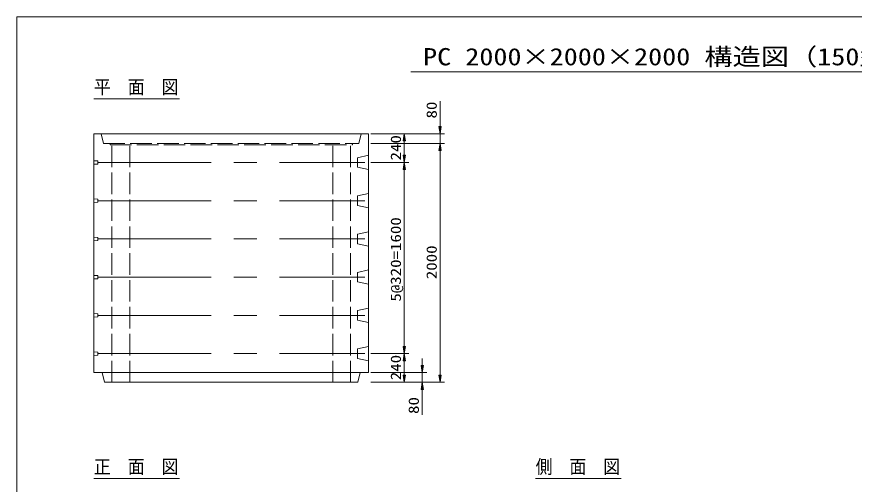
# Model space of a CAD drawing. Units: millimetres on the paper. Extents: x 18 to 410, y 10 to 287.
# Drawn here: x 18 to 251.8, y 156.5 to 287 of the extents above; entities that cross this region are included whole.
import ezdxf
from ezdxf.enums import TextEntityAlignment as Align

# ---------------------------------------------------------------- set-up
doc = ezdxf.new("R2010")
doc.units = ezdxf.units.MM
doc.linetypes.add('DASHED', pattern=[7.5, 6, -1.5])
doc.linetypes.add('USER1', pattern=[50.8, 31.75, -6.35, 6.35, -6.35])
for name, color, linetype, lineweight in [('0_7', 7, 'Continuous', 13), ('Layer1', 3, 'Continuous', 13), ('Layer2', 6, 'USER1', 13), ('Layer3', 7, 'Continuous', 13), ('Layer4', 4, 'DASHED', 13), ('Layer7', 9, 'Continuous', 13)]:
    doc.layers.add(name, color=color, linetype=linetype, lineweight=lineweight)
doc.styles.add('ＭＳ ゴシック', font='')
doc.styles.get('ＭＳ ゴシック').set_extended_font_data('MS Gothic')

msp = doc.modelspace()

# ---------------------------------------------------------------- hatches: boundary and pattern name
at = {"layer": 'Layer1'}
for points in [[(135.875, 256.325), (136.542, 256.325), (136.208, 254.325)], [(125.875, 252.325), (126.542, 252.325), (126.208, 254.325)], [(135.875, 249.658), (136.542, 249.658), (136.208, 251.658)], [(135.875, 249.658), (136.542, 249.658), (136.208, 251.658)], [(125.875, 248.325), (126.542, 248.325), (126.208, 246.325)], [(125.875, 244.325), (126.542, 244.325), (126.208, 246.325)], [(125.875, 194.992), (126.542, 194.992), (126.208, 192.992)], [(125.875, 190.992), (126.542, 190.992), (126.208, 192.992)], [(130.875, 189.658), (131.542, 189.658), (131.208, 187.658)], [(125.875, 186.992), (126.542, 186.992), (126.208, 184.992)], [(130.875, 182.992), (131.542, 182.992), (131.208, 184.992)], [(135.875, 186.992), (136.542, 186.992), (136.208, 184.992)]]:
    msp.add_hatch(color=256, dxfattribs=at).paths.add_polyline_path(points)

# ---------------------------------------------------------------- linework, layer by layer
at = {"layer": '0_7'}
for p, q in [((410, 287), (18, 287)), ((18, 287), (18, 10))]:
    msp.add_line(p, q, dxfattribs=at)
at = {"layer": 'Layer1'}
for p, q in [((136.208, 256.325), (136.208, 263.461)), ((116.833, 254.325), (127.458, 254.325)), ((116.833, 254.325), (137.458, 254.325)), ((136.208, 251.658), (136.208, 254.325)), ((116.833, 251.658), (137.458, 251.658)), ((116.833, 251.658), (137.458, 251.658)), ((126.208, 248.325), (126.208, 252.325)), ((136.208, 249.658), (136.208, 247.658)), ((136.208, 186.992), (136.208, 249.658)), ((116.833, 246.325), (127.458, 246.325)), ((116.833, 246.325), (127.458, 246.325)), ((126.208, 194.992), (126.208, 244.325)), ((116.833, 192.992), (127.458, 192.992)), ((116.833, 192.992), (127.458, 192.992)), ((126.208, 190.992), (126.208, 186.992)), ((131.208, 189.658), (131.208, 191.658)), ((116.833, 187.658), (132.458, 187.658)), ((131.208, 187.658), (131.208, 184.992)), ((116.833, 184.992), (127.458, 184.992)), ((116.833, 184.992), (132.458, 184.992)), ((116.833, 184.992), (137.458, 184.992)), ((131.208, 182.992), (131.208, 175.856))]:
    msp.add_line(p, q, dxfattribs=at)
for points in [[(135.875, 256.325), (136.542, 256.325), (136.208, 254.325)], [(125.875, 252.325), (126.542, 252.325), (126.208, 254.325)], [(135.875, 249.658), (136.542, 249.658), (136.208, 251.658)], [(135.875, 249.658), (136.542, 249.658), (136.208, 251.658)], [(125.875, 248.325), (126.542, 248.325), (126.208, 246.325)], [(125.875, 244.325), (126.542, 244.325), (126.208, 246.325)], [(125.875, 194.992), (126.542, 194.992), (126.208, 192.992)], [(125.875, 190.992), (126.542, 190.992), (126.208, 192.992)], [(130.875, 189.658), (131.542, 189.658), (131.208, 187.658)], [(125.875, 186.992), (126.542, 186.992), (126.208, 184.992)], [(130.875, 182.992), (131.542, 182.992), (131.208, 184.992)], [(135.875, 186.992), (136.542, 186.992), (136.208, 184.992)]]:
    msp.add_lwpolyline(points, close=True, dxfattribs=at)
at = {"layer": 'Layer2'}
for p, q in [((40.542, 246.325), (115.208, 246.325)), ((40.542, 235.658), (115.208, 235.658)), ((40.542, 224.992), (115.208, 224.992)), ((40.542, 214.325), (115.208, 214.325)), ((40.542, 203.658), (115.208, 203.658)), ((40.542, 192.992), (115.208, 192.992))]:
    msp.add_line(p, q, dxfattribs=at)
at = {"layer": 'Layer3'}
for p, q in [((116.208, 254.325), (39.542, 254.325)), ((39.542, 254.325), (39.542, 187.658)), ((116.208, 187.658), (116.208, 254.325)), ((39.542, 187.658), (116.208, 187.658)), ((41.875, 187.658), (42.542, 184.992)), ((113.208, 184.992), (113.875, 187.658)), ((42.542, 184.992), (113.208, 184.992))]:
    msp.add_line(p, q, dxfattribs=at)
at = {"layer": 'Layer4'}
for p, q in [((41.542, 254.325), (42.208, 251.658)), ((113.542, 251.658), (114.208, 254.325)), ((42.208, 251.658), (113.542, 251.658)), ((44.042, 251.658), (44.042, 251.258)), ((44.042, 251.258), (111.708, 251.258)), ((44.542, 184.992), (44.542, 251.258)), ((49.542, 184.992), (49.542, 251.258)), ((106.208, 184.992), (106.208, 251.258)), ((111.208, 184.992), (111.208, 251.258)), ((111.708, 251.258), (111.708, 251.658)), ((113.142, 247.658), (116.208, 248.325)), ((40.608, 246.758), (39.542, 246.825)), ((39.542, 245.825), (40.608, 245.892)), ((40.608, 245.892), (40.608, 246.758)), ((113.142, 244.992), (113.142, 247.658)), ((116.208, 244.325), (113.142, 244.992)), ((113.142, 236.992), (116.208, 237.658)), ((113.142, 234.325), (113.142, 236.992)), ((40.608, 236.092), (39.542, 236.158)), ((39.542, 235.158), (40.608, 235.225)), ((40.608, 235.225), (40.608, 236.092)), ((116.208, 233.658), (113.142, 234.325)), ((113.142, 226.325), (116.208, 226.992)), ((40.608, 225.425), (39.542, 225.492)), ((39.542, 224.492), (40.608, 224.558)), ((40.608, 224.558), (40.608, 225.425)), ((113.142, 223.658), (113.142, 226.325)), ((116.208, 222.992), (113.142, 223.658)), ((113.142, 215.658), (116.208, 216.325)), ((113.142, 212.992), (113.142, 215.658)), ((40.608, 214.758), (39.542, 214.825)), ((39.542, 213.825), (40.608, 213.892)), ((40.608, 213.892), (40.608, 214.758)), ((116.208, 212.325), (113.142, 212.992)), ((40.608, 204.092), (39.542, 204.158)), ((40.608, 203.225), (40.608, 204.092)), ((113.142, 204.992), (116.208, 205.658)), ((113.142, 202.325), (113.142, 204.992)), ((39.542, 203.158), (40.608, 203.225)), ((116.208, 201.658), (113.142, 202.325)), ((113.142, 194.325), (116.208, 194.992)), ((113.142, 191.658), (113.142, 194.325)), ((40.608, 193.425), (39.542, 193.492)), ((39.542, 192.492), (40.608, 192.558)), ((40.608, 192.558), (40.608, 193.425)), ((116.208, 190.992), (113.142, 191.658))]:
    msp.add_line(p, q, dxfattribs=at)
at = {"layer": 'Layer7'}
for p, q in [((294.953, 271.6), (128, 271.6)), ((39.542, 264.118), (63.426, 264.118)), ((39.542, 158.118), (63.426, 158.118)), ((162.875, 158.118), (186.76, 158.118))]:
    msp.add_line(p, q, dxfattribs=at)

# ---------------------------------------------------------------- texts
at = {"layer": 'Layer1', "color": 9, "style": 'ＭＳ ゴシック', "width": 1.2}
for s, p in [('80', (136.138, 258.607)), ('240', (126.138, 246.896)), ('5@320=1600', (126.138, 207.487)), ('2000', (136.138, 213.754)), ('240', (126.138, 185.563)), ('80', (131.138, 176.138))]:
    msp.add_text(s, height=2.886, rotation=90, dxfattribs=at).set_placement(p, align=Align.BOTTOM_LEFT)
at = {"layer": 'Layer7', "style": 'ＭＳ ゴシック', "width": 1.2}
msp.add_text('PC 2000×2000×2000 構造図（150型／300型）', height=4.811, dxfattribs=at).set_placement((214, 272), align=Align.BOTTOM_CENTER)
at = {"layer": 'Layer7', "style": 'ＭＳ ゴシック', "width": 0.9}
for s, p in [('平\u3000面\u3000図', (39.542, 264.325)), ('側\u3000面\u3000図', (162.875, 158.325)), ('正\u3000面\u3000図', (39.542, 158.325))]:
    msp.add_text(s, height=3.848, dxfattribs=at).set_placement(p, align=Align.BOTTOM_LEFT)

doc.saveas('drawing.dxf')
